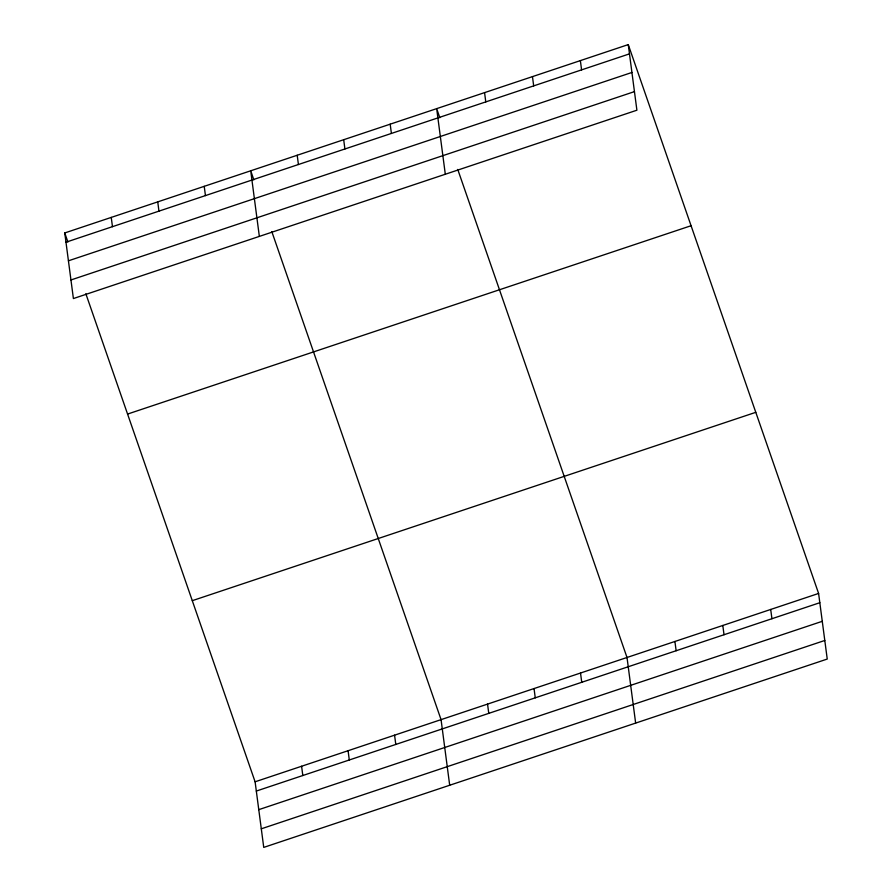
<?xml version="1.0" encoding="UTF-8"?>
<svg xmlns="http://www.w3.org/2000/svg" width="892" height="892" viewBox="0 0 892 892"><rect width="100%" height="100%" fill="white"/><g stroke="black" fill="none" stroke-linecap="round" stroke-linejoin="round"><path stroke-width="1.34" d="M628.258 44.6L636.899 110.207L73.4 298.552L64.759 232.946L628.258 44.6L818.6 593.448L827.241 659.054L263.742 847.4L255.101 781.793L85.844 293.747M65.975 242.211L629.484 53.866M68.428 260.81L631.926 72.464M70.947 279.965L634.446 91.62M127.567 414.066L691.077 225.721M192.293 600.673L755.792 412.327M255.101 781.793L818.6 593.448M256.327 791.059L819.826 602.713M258.769 809.657L822.268 621.311M261.289 828.813L824.799 640.467M439.812 117.699L436.667 108.634L445.309 174.241M457.752 169.447L627.009 657.482L635.65 723.089M253.852 179.85L250.719 170.796L259.349 236.402M271.804 231.597L441.061 719.643L449.691 785.25M64.759 232.946L67.903 242M770.71 609.459L771.926 618.725M722.81 625.47L724.025 634.736M674.909 641.471L676.136 650.747M580.369 60.611L581.584 69.877M532.468 76.623L533.684 85.888M580.525 673.025L581.74 682.291M484.568 92.623L485.783 101.9M534.04 688.557L535.256 697.834M487.545 704.1L488.771 713.366M390.183 124.178L391.398 133.443M343.688 139.721L344.914 148.986M394.565 735.175L395.792 744.452M297.203 155.253L298.419 164.518M348.081 750.718L349.296 759.984M301.596 766.25L302.812 775.527M204.223 186.328L205.45 195.604M157.739 201.871L158.954 211.136M111.244 217.403L112.47 226.68"/></g></svg>
